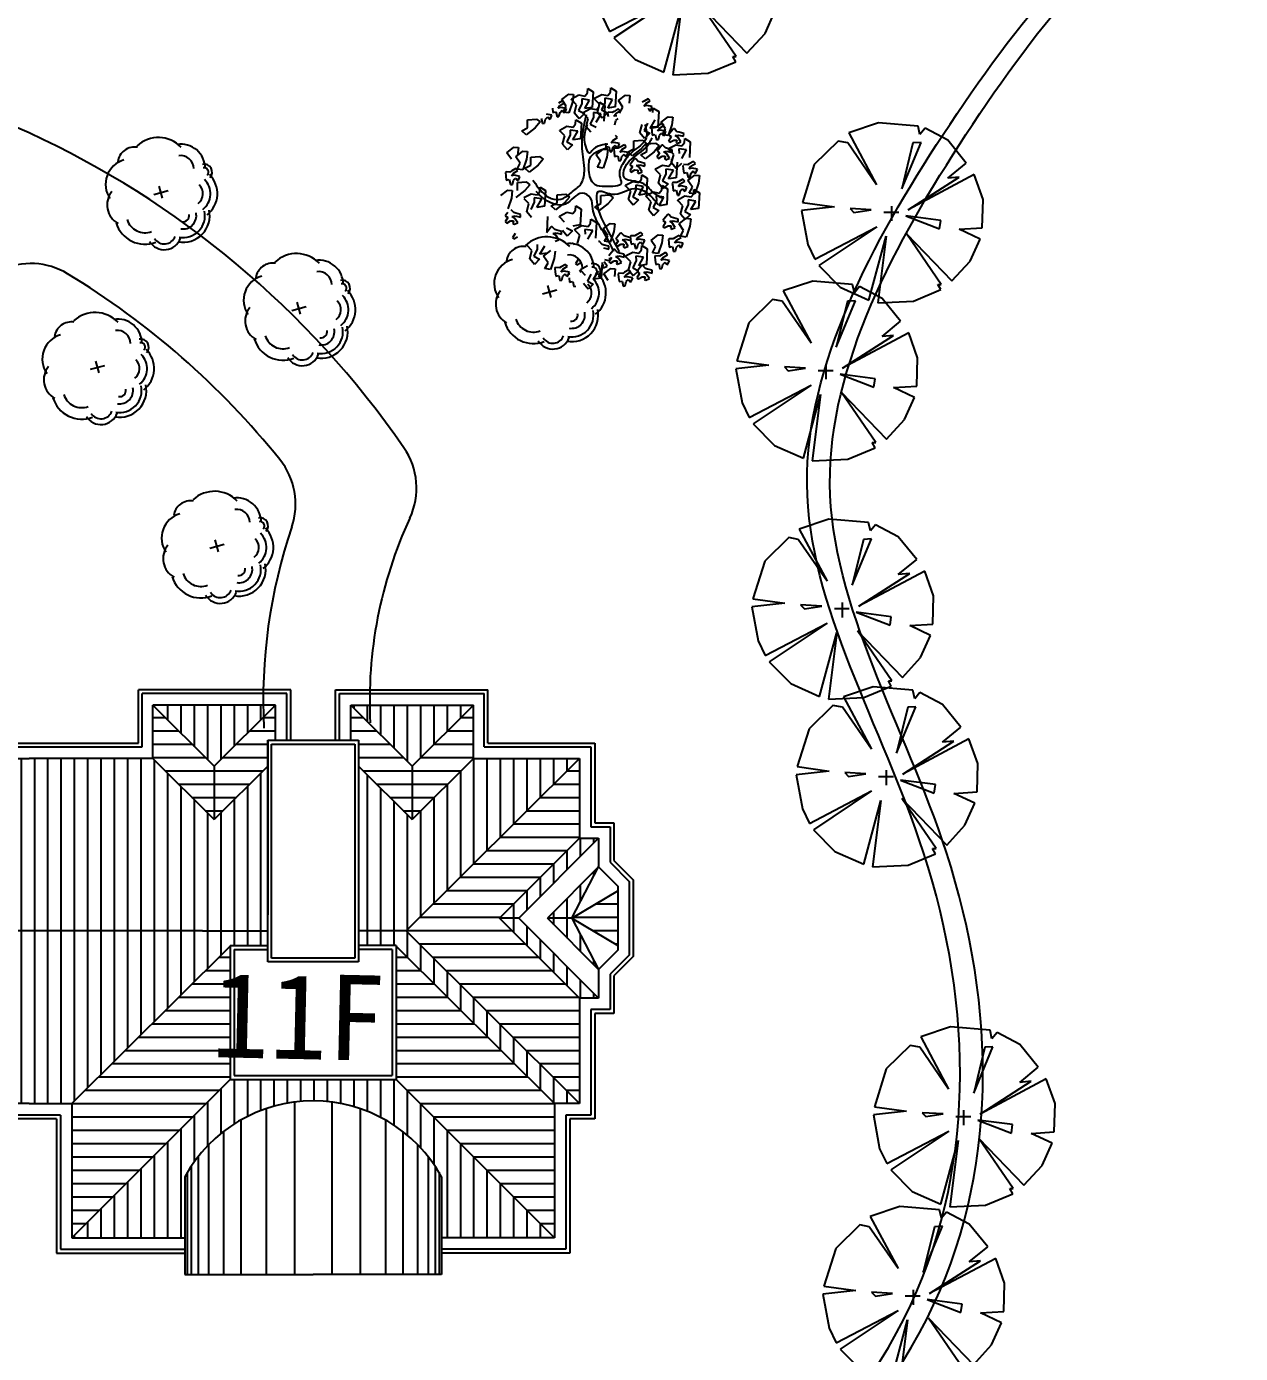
# Model space of a CAD drawing. Extents: x 225694 to 1397201, y -46174 to 794826.
# Drawn here: x 530021 to 564215, y 441838 to 479209 of the extents above; entities that cross this region are included whole.
import ezdxf
from ezdxf.enums import TextEntityAlignment as Align

# ---------------------------------------------------------------- set-up
doc = ezdxf.new("R2010")
doc.units = 0
doc.header["$LTSCALE"] = 0.5
doc.header["$MEASUREMENT"] = 0
for name, color, linetype in [('08-树', 73, 'Continuous'), ('KJ', 8, 'Continuous'), ('ZJ', 7, 'Continuous'), ('屋顶', 135, 'Continuous'), ('树', 124, 'Continuous'), ('路', 40, 'Continuous')]:
    doc.layers.add(name, color=color, linetype=linetype)
doc.styles.get("Standard").update_dxf_attribs({"font": 'rs.shx', "bigfont": 'hztxt.shx'})
doc.styles.add('等线体', font='')
doc.styles.get('等线体').set_extended_font_data('黑体')

# ---------------------------------------------------------------- blocks, each defined once
blk = doc.blocks.new('桂花')
at = {"layer": '08-树', "linetype": 'ByBlock'}
for p, q in [((0, 0), (-316, 0)), ((-149, -187), (-149, 195))]:
    blk.add_line(p, q, dxfattribs=at)
for centre, radius, start, end in [((-367, 1210), 204, 31.9374, 177.2865), ((79, 732), 688, 22.6842, 120.5814), ((-612, 656), 626, 75.2533, 173.8893), ((-367, 1210), 110, 31.9374, 177.2865), ((79, 732), 509, 22.6842, 120.5814), ((79, 732), 314, 22.6842, 120.5814), ((574, 395), 687, 335.0514, 87.0482), ((-743, 93), 815, 118.8409, 207.9925), ((-612, 656), 332, 75.2533, 173.8893), ((574, 395), 344, 335.0514, 87.0482), ((574, 395), 565, 335.0514, 87.0482), ((574, 395), 158, 335.0514, 87.0482), ((868, -183), 294, 286.7742, 55.2785), ((868, -183), 443, 286.7742, 55.2785), ((-1031, -465), 437, 155.3763, 247.6372), ((287, -545), 475, 271.8981, 6.291), ((287, -545), 769, 271.8981, 6.291), ((-552, -692), 652, 181.4394, 289.2262), ((-59, -897), 543, 216.0983, 316.3439)]:
    blk.add_arc(centre, radius, start, end, dxfattribs=at)
blk = doc.blocks.new('GUIHUA')
at = {"layer": '树', "linetype": 'ByBlock', "xscale": 1.0944, "yscale": 1.0944, "zscale": 1.0944}
blk.add_blockref('桂花', (169, -8), dxfattribs=at)
blk = doc.blocks.new('银杏')
at = {"layer": '树', "color": 60}
for p, q in [((-750, 2732), (-811, 2624)), ((-681, 2712), (-750, 2732)), ((-621, 2729), (-503, 2841)), ((-520, 2694), (-621, 2729)), ((-503, 2841), (-123, 2715)), ((64, 2824), (2, 2789)), ((2, 2789), (35, 2670)), ((104, 2693), (64, 2824)), ((222, 2835), (161, 2710)), ((305, 2774), (222, 2835)), ((236, 2721), (305, 2744)), ((275, 2651), (236, 2721)), ((305, 2744), (305, 2774)), ((352, 2733), (392, 2843)), ((442, 2524), (352, 2733)), ((392, 2843), (574, 2770)), ((574, 2770), (816, 2609)), ((701, 2616), (819, 2727)), ((819, 2727), (1199, 2602)), ((-1267, 2458), (-1227, 2569)), ((-1177, 2249), (-1267, 2458)), ((-1227, 2569), (-1046, 2496)), ((-1046, 2496), (-803, 2334)), ((-927, 2533), (-934, 2507)), ((-934, 2507), (-880, 2436)), ((-839, 2577), (-927, 2533)), ((-880, 2436), (-816, 2348)), ((-811, 2624), (-839, 2577)), ((-816, 2348), (-756, 2400)), ((-756, 2400), (-664, 2305)), ((-754, 2511), (-746, 2592)), ((-694, 2563), (-754, 2511)), ((-746, 2592), (-681, 2712)), ((-562, 2609), (-694, 2563)), ((-655, 2441), (-633, 2518)), ((-626, 2335), (-655, 2441)), ((-633, 2518), (-568, 2485)), ((-568, 2485), (-547, 2507)), ((-547, 2507), (-562, 2609)), ((-523, 2463), (-456, 2607)), ((-476, 2260), (-523, 2463)), ((-456, 2607), (-520, 2694)), ((-325, 2695), (-404, 2514)), ((-404, 2514), (-290, 2485)), ((-145, 2520), (-325, 2695)), ((-88, 2380), (292, 2255)), ((-25, 2480), (66, 2316)), ((48, 2617), (18, 2524)), ((31, 2500), (120, 2488)), ((35, 2670), (48, 2617)), ((155, 2630), (104, 2693)), ((120, 2488), (227, 2471)), ((161, 2710), (155, 2630)), ((227, 2471), (232, 2551)), ((232, 2551), (365, 2548)), ((371, 2597), (275, 2651)), ((365, 2548), (371, 2597)), ((434, 2445), (372, 2410)), ((372, 2410), (405, 2291)), ((474, 2314), (434, 2445)), ((633, 2591), (442, 2524)), ((592, 2456), (531, 2330)), ((675, 2395), (592, 2456)), ((756, 2473), (633, 2591)), ((675, 2364), (675, 2395)), ((802, 2581), (701, 2616)), ((816, 2609), (756, 2473)), ((799, 2350), (866, 2494)), ((866, 2494), (802, 2581)), ((997, 2582), (918, 2401)), ((918, 2401), (1032, 2372)), ((1177, 2407), (997, 2582)), ((1199, 2602), (1177, 2407)), ((-1622, 2132), (-1683, 2006)), ((-1539, 2071), (-1622, 2132)), ((-1608, 2018), (-1539, 2040)), ((-1574, 2147), (-1456, 2259)), ((-1473, 2112), (-1574, 2147)), ((-1539, 2040), (-1539, 2071)), ((-1456, 2259), (-1076, 2134)), ((-1098, 1938), (-1277, 2114)), ((-987, 2316), (-1177, 2249)), ((-1078, 2297), (-1141, 2262)), ((-1141, 2262), (-1107, 2143)), ((-1094, 2089), (-1124, 1996)), ((-1107, 2143), (-1094, 2089)), ((-1076, 2134), (-1098, 1938)), ((-1039, 2166), (-1078, 2297)), ((-987, 2103), (-1039, 2166)), ((-863, 2199), (-987, 2316)), ((-982, 2182), (-987, 2103)), ((-921, 2308), (-982, 2182)), ((-838, 2247), (-921, 2308)), ((-906, 2194), (-837, 2216)), ((-867, 2123), (-906, 2194)), ((-772, 2069), (-867, 2123)), ((-803, 2334), (-863, 2199)), ((-837, 2216), (-838, 2247)), ((-777, 2020), (-772, 2069)), ((-700, 1973), (-606, 2042)), ((-664, 2305), (-626, 2335)), ((-601, 2142), (-609, 2116)), ((-609, 2116), (-555, 2045)), ((-606, 2042), (-495, 1881)), ((-514, 2186), (-601, 2142)), ((-555, 2045), (-491, 1957)), ((-486, 2234), (-514, 2186)), ((-425, 2341), (-486, 2234)), ((-444, 2262), (-476, 2260)), ((-294, 2345), (-444, 2262)), ((-429, 2120), (-421, 2201)), ((-369, 2172), (-429, 2120)), ((-356, 2322), (-425, 2341)), ((-421, 2201), (-356, 2322)), ((-237, 2218), (-369, 2172)), ((-330, 2050), (-308, 2127)), ((-300, 1944), (-330, 2050)), ((-308, 2127), (-243, 2094)), ((-103, 2237), (-294, 2345)), ((-243, 2094), (-222, 2116)), ((-222, 2116), (-237, 2218)), ((-105, 2233), (-206, 2268)), ((-108, 2002), (-41, 2146)), ((-41, 2146), (-105, 2233)), ((66, 2316), (-103, 2237)), ((90, 2235), (11, 2053)), ((11, 2053), (125, 2025)), ((270, 2059), (90, 2235)), ((292, 2255), (270, 2059)), ((418, 2237), (388, 2144)), ((388, 2144), (401, 2121)), ((401, 2121), (489, 2109)), ((405, 2291), (418, 2237)), ((525, 2251), (474, 2314)), ((489, 2109), (597, 2092)), ((531, 2330), (525, 2251)), ((597, 2092), (602, 2171)), ((602, 2171), (735, 2169)), ((606, 2342), (675, 2364)), ((645, 2271), (606, 2342)), ((740, 2217), (645, 2271)), ((735, 2169), (740, 2217)), ((846, 2147), (799, 2350)), ((878, 2149), (846, 2147)), ((1028, 2232), (878, 2149)), ((1219, 2124), (1028, 2232)), ((1032, 2372), (1185, 2243)), ((1185, 2243), (1297, 2367)), ((1388, 2203), (1219, 2124)), ((1297, 2367), (1388, 2203)), ((1361, 2233), (1402, 2343)), ((1451, 2024), (1361, 2233)), ((1402, 2343), (1583, 2270)), ((1642, 2091), (1451, 2024)), ((1583, 2270), (1825, 2109)), ((1766, 1974), (1642, 2091)), ((1825, 2109), (1766, 1974)), ((-1056, 1656), (-1247, 1764)), ((-1242, 1904), (-1089, 1775)), ((-1124, 1996), (-1111, 1973)), ((-1111, 1973), (-1023, 1961)), ((-1089, 1775), (-978, 1898)), ((-887, 1735), (-1056, 1656)), ((-1023, 1961), (-915, 1944)), ((-978, 1898), (-887, 1735)), ((-915, 1944), (-910, 2023)), ((-910, 2023), (-777, 2020)), ((-854, 1675), (-759, 1744)), ((-759, 1744), (-649, 1583)), ((-742, 1749), (-700, 1973)), ((-546, 1699), (-742, 1749)), ((-508, 1533), (-546, 1699)), ((-495, 1881), (-383, 1612)), ((-491, 1957), (-431, 2010)), ((-431, 2010), (-339, 1914)), ((-339, 1914), (-300, 1944)), ((-61, 1799), (-108, 2002)), ((-29, 1801), (-61, 1799)), ((121, 1885), (-29, 1801)), ((312, 1777), (121, 1885)), ((125, 2025), (278, 1896)), ((278, 1896), (390, 2019)), ((481, 1856), (312, 1777)), ((390, 2019), (481, 1856)), ((394, 1857), (512, 1969)), ((495, 1822), (394, 1857)), ((492, 1591), (559, 1735)), ((559, 1735), (495, 1822)), ((512, 1969), (892, 1844)), ((690, 1824), (611, 1642)), ((870, 1648), (690, 1824)), ((892, 1844), (870, 1648)), ((1151, 1827), (1144, 1802)), ((1144, 1802), (1198, 1731)), ((1238, 1872), (1151, 1827)), ((1198, 1731), (1262, 1643)), ((1267, 1919), (1238, 1872)), ((1327, 2027), (1267, 1919)), ((1323, 1806), (1332, 1887)), ((1383, 1858), (1323, 1806)), ((1396, 2007), (1327, 2027)), ((1332, 1887), (1396, 2007)), ((1515, 1904), (1383, 1858)), ((1423, 1736), (1445, 1813)), ((1452, 1630), (1423, 1736)), ((1445, 1813), (1510, 1780)), ((1510, 1780), (1531, 1802)), ((1531, 1802), (1515, 1904)), ((1799, 1979), (1737, 1944)), ((1737, 1944), (1770, 1825)), ((1783, 1772), (1753, 1679)), ((1770, 1825), (1783, 1772)), ((1839, 1848), (1799, 1979)), ((1890, 1785), (1839, 1848)), ((1896, 1865), (1890, 1785)), ((1962, 1626), (1967, 1706)), ((2010, 1806), (1971, 1876)), ((-895, 1451), (-854, 1675)), ((-699, 1401), (-895, 1451)), ((-661, 1235), (-699, 1401)), ((-649, 1583), (-537, 1314)), ((-383, 1612), (-508, 1533)), ((-444, 1379), (-451, 1353)), ((-357, 1423), (-444, 1379)), ((-328, 1471), (-357, 1423)), ((-267, 1578), (-328, 1471)), ((-271, 1357), (-263, 1438)), ((-212, 1409), (-271, 1357)), ((-199, 1559), (-267, 1578)), ((-263, 1438), (-199, 1559)), ((-80, 1455), (-212, 1409)), ((-172, 1287), (-150, 1364)), ((-150, 1364), (-85, 1332)), ((-64, 1353), (-80, 1455)), ((-4, 1424), (114, 1536)), ((98, 1389), (-4, 1424)), ((162, 1302), (98, 1389)), ((114, 1536), (495, 1411)), ((293, 1390), (214, 1209)), ((472, 1215), (293, 1390)), ((495, 1411), (472, 1215)), ((539, 1388), (492, 1591)), ((571, 1390), (539, 1388)), ((721, 1474), (571, 1390)), ((611, 1642), (725, 1614)), ((912, 1366), (721, 1474)), ((725, 1614), (879, 1485)), ((879, 1485), (990, 1608)), ((1081, 1444), (912, 1366)), ((990, 1608), (1081, 1444)), ((1262, 1643), (1322, 1695)), ((1322, 1695), (1413, 1600)), ((1413, 1600), (1452, 1630)), ((1584, 1431), (1625, 1541)), ((1674, 1222), (1584, 1431)), ((1625, 1541), (1806, 1469)), ((1753, 1679), (1766, 1655)), ((1766, 1655), (1855, 1643)), ((1806, 1469), (2048, 1307)), ((1855, 1643), (1962, 1626)), ((2135, 1527), (2072, 1493)), ((2072, 1493), (2106, 1374)), ((2106, 1374), (2119, 1320)), ((2175, 1397), (2135, 1527)), ((2226, 1333), (2175, 1397)), ((-1088, 1069), (-1150, 1034)), ((-1048, 938), (-1088, 1069)), ((-930, 1080), (-991, 954)), ((-847, 1019), (-930, 1080)), ((-803, 1227), (-866, 1192)), ((-866, 1192), (-833, 1073)), ((-819, 1019), (-849, 926)), ((-847, 989), (-847, 1019)), ((-833, 1073), (-819, 1019)), ((-764, 1096), (-803, 1227)), ((-712, 1033), (-764, 1096)), ((-707, 1112), (-712, 1033)), ((-646, 1238), (-707, 1112)), ((-537, 1314), (-661, 1235)), ((-563, 1177), (-646, 1238)), ((-631, 1124), (-563, 1146)), ((-592, 1053), (-631, 1124)), ((-497, 999), (-592, 1053)), ((-563, 1146), (-563, 1177)), ((-451, 1353), (-397, 1282)), ((-397, 1282), (-333, 1194)), ((-333, 1194), (-273, 1247)), ((-273, 1247), (-181, 1151)), ((-181, 1151), (-143, 1181)), ((-143, 1181), (-172, 1287)), ((-85, 1332), (-64, 1353)), ((95, 1158), (162, 1302)), ((142, 955), (95, 1158)), ((324, 1041), (173, 957)), ((214, 1209), (328, 1180)), ((514, 933), (324, 1041)), ((328, 1180), (481, 1052)), ((481, 1052), (593, 1175)), ((593, 1175), (684, 1011)), ((1472, 1054), (1409, 1019)), ((1409, 1019), (1442, 900)), ((1511, 923), (1472, 1054)), ((1629, 1065), (1568, 939)), ((1712, 1004), (1629, 1065)), ((1865, 1289), (1674, 1222)), ((1743, 958), (1861, 1070)), ((1989, 1172), (1865, 1289)), ((2048, 1307), (1989, 1172)), ((2119, 1320), (2089, 1227)), ((2089, 1227), (2102, 1203)), ((2102, 1203), (2190, 1191)), ((2190, 1191), (2298, 1175)), ((2298, 1175), (2303, 1254)), ((-997, 875), (-1048, 938)), ((-991, 954), (-997, 875)), ((-925, 716), (-920, 796)), ((-920, 796), (-787, 793)), ((-916, 966), (-847, 989)), ((-877, 895), (-916, 966)), ((-895, 637), (-854, 748)), ((-782, 841), (-877, 895)), ((-854, 748), (-673, 675)), ((-849, 926), (-837, 903)), ((-837, 903), (-748, 891)), ((-787, 793), (-782, 841)), ((-748, 891), (-641, 874)), ((-641, 874), (-635, 953)), ((-635, 953), (-503, 951)), ((-503, 951), (-497, 999)), ((173, 957), (142, 955)), ((684, 1011), (514, 933)), ((1474, 738), (1414, 630)), ((1456, 846), (1425, 753)), ((1425, 753), (1438, 730)), ((1438, 730), (1527, 718)), ((1442, 900), (1456, 846)), ((1543, 718), (1474, 738)), ((1479, 598), (1543, 718)), ((1563, 860), (1511, 923)), ((1527, 718), (1634, 701)), ((1568, 939), (1563, 860)), ((1634, 701), (1639, 781)), ((1639, 781), (1772, 778)), ((1643, 951), (1712, 974)), ((1682, 880), (1643, 951)), ((1778, 826), (1682, 880)), ((1712, 974), (1712, 1004)), ((1844, 923), (1743, 958)), ((1772, 778), (1778, 826)), ((1909, 836), (1844, 923)), ((-805, 428), (-895, 637)), ((-614, 495), (-805, 428)), ((-673, 675), (-430, 513)), ((-490, 378), (-614, 495)), ((-430, 513), (-490, 378)), ((237, 272), (278, 496)), ((278, 496), (373, 566)), ((373, 566), (483, 404)), ((483, 404), (596, 135)), ((986, 324), (1026, 434)), ((1298, 538), (1291, 513)), ((1385, 583), (1298, 538)), ((1414, 630), (1385, 583)), ((433, 222), (237, 272)), ((471, 56), (433, 222)), ((596, 135), (471, 56))]:
    blk.add_line(p, q, dxfattribs=at)
at = {"layer": '树'}
for p, q in [((-1779, 2121), (-1842, 2086)), ((-1842, 2086), (-1809, 1967)), ((-1740, 1990), (-1779, 2121)), ((-1809, 1967), (-1796, 1913)), ((-1688, 1927), (-1740, 1990)), ((-1683, 2006), (-1688, 1927)), ((1957, 1990), (1896, 1865)), ((2040, 1929), (1957, 1990)), ((1967, 1706), (2100, 1703)), ((1971, 1876), (2040, 1899)), ((2105, 1752), (2010, 1806)), ((2040, 1899), (2040, 1929)), ((2100, 1703), (2105, 1752)), ((-2083, 1544), (-2043, 1655)), ((-1993, 1335), (-2083, 1544)), ((-2043, 1655), (-1862, 1582)), ((-1803, 1402), (-1993, 1335)), ((-1679, 1285), (-1803, 1402)), ((2231, 1413), (2226, 1333)), ((2292, 1538), (2231, 1413)), ((2375, 1477), (2292, 1538)), ((2307, 1424), (2376, 1447)), ((2346, 1354), (2307, 1424)), ((2376, 1447), (2375, 1477)), ((-2357, 1231), (-2239, 1343)), ((-2256, 1196), (-2357, 1231)), ((-2259, 965), (-2192, 1109)), ((-2192, 1109), (-2256, 1196)), ((-2239, 1343), (-1859, 1218)), ((-2061, 1197), (-2140, 1016)), ((-1881, 1022), (-2061, 1197)), ((-1859, 1218), (-1881, 1022)), ((-1728, 1313), (-1791, 1278)), ((-1791, 1278), (-1757, 1159)), ((-1744, 1105), (-1774, 1012)), ((-1757, 1159), (-1744, 1105)), ((-1688, 1182), (-1728, 1313)), ((-1637, 1119), (-1688, 1182)), ((-1632, 1198), (-1637, 1119)), ((-1517, 1139), (-1556, 1210)), ((-1422, 1085), (-1517, 1139)), ((1861, 1070), (2241, 945)), ((2303, 1254), (2436, 1251)), ((2441, 1300), (2346, 1354)), ((2418, 1049), (2357, 941)), ((2487, 1029), (2418, 1049)), ((2422, 909), (2487, 1029)), ((2436, 1251), (2441, 1300)), ((-2494, 659), (-2376, 771)), ((-2376, 771), (-1995, 646)), ((-2212, 762), (-2259, 965)), ((-2180, 764), (-2212, 762)), ((-2030, 848), (-2180, 764)), ((-2140, 1016), (-2026, 987)), ((-2080, 857), (-1962, 968)), ((-1979, 821), (-2080, 857)), ((-1839, 740), (-2030, 848)), ((-2026, 987), (-1873, 859)), ((-1982, 590), (-1915, 735)), ((-1915, 735), (-1979, 821)), ((-1962, 968), (-1582, 843)), ((-1873, 859), (-1761, 982)), ((-1784, 823), (-1863, 641)), ((-1670, 818), (-1839, 740)), ((-1604, 647), (-1784, 823)), ((-1774, 1012), (-1761, 989)), ((-1761, 989), (-1673, 977)), ((-1761, 982), (-1670, 818)), ((-1032, 733), (-925, 716)), ((1841, 692), (1909, 836)), ((1888, 489), (1841, 692)), ((2040, 924), (1960, 743)), ((1960, 743), (2075, 715)), ((2219, 749), (2040, 924)), ((2075, 715), (2228, 586)), ((2241, 945), (2219, 749)), ((2228, 586), (2339, 709)), ((2242, 849), (2234, 823)), ((2234, 823), (2288, 752)), ((2329, 894), (2242, 849)), ((2288, 752), (2352, 665)), ((2357, 941), (2329, 894)), ((2339, 709), (2430, 545)), ((2352, 665), (2412, 717)), ((2412, 717), (2504, 621)), ((2414, 827), (2422, 909)), ((2474, 880), (2414, 827)), ((2606, 925), (2474, 880)), ((2513, 757), (2535, 834)), ((2542, 652), (2513, 757)), ((2535, 834), (2600, 802)), ((2600, 802), (2621, 824)), ((2621, 824), (2606, 925)), ((-2392, 624), (-2494, 659)), ((-2328, 537), (-2392, 624)), ((-2197, 626), (-2276, 444)), ((-2276, 444), (-2162, 416)), ((-2018, 450), (-2197, 626)), ((-2162, 416), (-2009, 287)), ((-1995, 646), (-2018, 450)), ((-2009, 287), (-1897, 410)), ((-1935, 388), (-1982, 590)), ((-1903, 390), (-1935, 388)), ((-1753, 473), (-1903, 390)), ((-1897, 410), (-1806, 246)), ((-1863, 641), (-1749, 613)), ((-1562, 365), (-1753, 473)), ((-1749, 613), (-1596, 484)), ((-1596, 484), (-1484, 607)), ((-1393, 444), (-1562, 365)), ((1026, 434), (1207, 361)), ((1207, 361), (1450, 200)), ((1291, 513), (1345, 441)), ((1345, 441), (1409, 354)), ((1409, 354), (1469, 406)), ((1469, 406), (1560, 310)), ((1471, 517), (1479, 598)), ((1530, 569), (1471, 517)), ((1662, 614), (1530, 569)), ((1560, 310), (1599, 341)), ((1570, 446), (1592, 524)), ((1599, 341), (1570, 446)), ((1592, 524), (1657, 491)), ((1657, 491), (1678, 513)), ((1678, 513), (1662, 614)), ((1779, 354), (1751, 307)), ((1840, 462), (1779, 354)), ((1909, 442), (1840, 462)), ((1844, 322), (1909, 442)), ((1920, 491), (1888, 489)), ((2070, 575), (1920, 491)), ((2261, 467), (2070, 575)), ((2318, 508), (2255, 474)), ((2255, 474), (2288, 355)), ((2430, 545), (2261, 467)), ((2288, 355), (2302, 301)), ((2357, 378), (2318, 508)), ((2409, 314), (2357, 378)), ((2414, 394), (2409, 314)), ((2475, 519), (2414, 394)), ((2558, 458), (2475, 519)), ((2490, 405), (2558, 428)), ((2529, 335), (2490, 405)), ((2504, 621), (2542, 652)), ((2558, 428), (2558, 458)), ((-1976, 168), (-2166, 276)), ((-1806, 246), (-1976, 168)), ((-1801, 161), (-1683, 273)), ((-1700, 126), (-1801, 161)), ((-1703, -105), (-1635, 39)), ((-1635, 39), (-1700, 126)), ((-1683, 273), (-1302, 148)), ((-1504, 128), (-1584, -54)), ((-1325, -48), (-1504, 128)), ((-1302, 148), (-1325, -48)), ((1075, 115), (986, 324)), ((1266, 182), (1075, 115)), ((1390, 65), (1266, 182)), ((1450, 200), (1390, 65)), ((1481, 30), (1453, -18)), ((1542, 137), (1481, 30)), ((1611, 118), (1542, 137)), ((1546, -3), (1611, 118)), ((1663, 263), (1656, 237)), ((1656, 237), (1710, 166)), ((1751, 307), (1663, 263)), ((1710, 166), (1774, 78)), ((1834, 130), (1926, 35)), ((1904, 68), (1835, 87)), ((1836, 241), (1844, 322)), ((1896, 293), (1836, 241)), ((1839, -53), (1904, 68)), ((2028, 339), (1896, 293)), ((1926, 35), (1964, 65)), ((1935, 171), (1957, 248)), ((1964, 65), (1935, 171)), ((1957, 248), (2022, 215)), ((2022, 215), (2043, 237)), ((2043, 237), (2028, 339)), ((2100, 39), (2141, 149)), ((2190, -170), (2100, 39)), ((2141, 149), (2322, 76)), ((2302, 301), (2271, 208)), ((2271, 208), (2284, 184)), ((2284, 184), (2373, 173)), ((2373, 173), (2480, 156)), ((2480, 156), (2486, 235)), ((2486, 235), (2618, 232)), ((2624, 281), (2529, 335)), ((2618, 232), (2624, 281)), ((-2057, -91), (-2057, -60)), ((-1655, -308), (-1703, -105)), ((-1624, -306), (-1655, -308)), ((-1474, -222), (-1624, -306)), ((-1584, -54), (-1469, -82)), ((-1283, -330), (-1474, -222)), ((-1469, -82), (-1316, -211)), ((-1316, -211), (-1204, -88)), ((-1114, -251), (-1283, -330)), ((-1204, -88), (-1114, -251)), ((325, -413), (443, -302)), ((443, -302), (823, -427)), ((749, -124), (867, -13)), ((851, -160), (749, -124)), ((848, -391), (915, -246)), ((915, -246), (851, -160)), ((867, -13), (1248, -138)), ((1046, -158), (967, -340)), ((1225, -334), (1046, -158)), ((1365, -62), (1358, -88)), ((1453, -18), (1365, -62)), ((2023, -36), (1891, -81)), ((1896, -135), (2277, -260)), ((1953, -127), (2017, -159)), ((2017, -159), (2039, -138)), ((2039, -138), (2023, -36)), ((2254, -456), (2075, -280)), ((2381, -103), (2190, -170)), ((2277, -260), (2254, -456)), ((426, -448), (325, -413)), ((423, -679), (490, -535)), ((490, -535), (426, -448)), ((823, -427), (801, -622)), ((809, -786), (921, -662)), ((895, -593), (848, -391)), ((926, -591), (895, -593)), ((921, -662), (1012, -826)), ((1077, -508), (926, -591)), ((967, -340), (1081, -368)), ((1267, -616), (1077, -508)), ((1792, -774), (1763, -669)), ((1924, -715), (1877, -513)), ((2106, -630), (1955, -713)), ((2110, -490), (2263, -619)), ((2263, -619), (2375, -496)), ((2466, -659), (2296, -738)), ((2375, -496), (2466, -659)), ((-1177, -1203), (-1135, -979)), ((-1135, -979), (-1041, -910)), ((-1041, -910), (-930, -1071)), ((652, -797), (502, -880)), ((860, -932), (799, -1040)), ((1012, -826), (843, -905)), ((928, -952), (860, -932)), ((864, -1072), (928, -952)), ((1277, -702), (1214, -737)), ((1662, -709), (1754, -805)), ((1754, -805), (1792, -774)), ((1920, -1008), (1859, -1134)), ((2003, -1069), (1920, -1008)), ((1955, -713), (1924, -715)), ((2004, -715), (1942, -750)), ((1958, -1015), (1971, -1039)), ((2167, -1068), (2172, -988)), ((2172, -988), (2305, -991)), ((2305, -991), (2311, -942)), ((770, -1087), (683, -1132)), ((799, -1040), (770, -1087)), ((856, -1153), (864, -1072)), ((915, -1101), (856, -1153)), ((1047, -1055), (915, -1101)), ((1063, -1157), (1047, -1055)), ((1354, -1538), (1264, -1328)), ((1305, -1218), (1486, -1291)), ((1762, -1019), (1700, -1054)), ((1700, -1054), (1733, -1173)), ((1746, -1227), (1716, -1320)), ((1733, -1173), (1746, -1227)), ((1802, -1150), (1762, -1019)), ((1853, -1213), (1802, -1150)), ((1859, -1134), (1853, -1213)), ((1930, -1293), (2063, -1295)), ((1934, -1122), (2003, -1100)), ((1973, -1193), (1934, -1122)), ((2068, -1247), (1973, -1193)), ((2003, -1100), (2003, -1069)), ((2060, -1051), (2167, -1068)), ((2063, -1295), (2068, -1247)), ((1025, -1624), (1139, -1652))]:
    blk.add_line(p, q, dxfattribs=at)
at = {"layer": '树', "color": 76}
for p, q in [((-2395, 393), (-2328, 537)), ((-2348, 190), (-2395, 393)), ((-2481, 154), (-2441, 265)), ((-2391, -55), (-2481, 154)), ((-2441, 265), (-2260, 192)), ((-2201, 12), (-2391, -55)), ((-2316, 192), (-2348, 190)), ((-2166, 276), (-2316, 192)), ((-2260, 192), (-2017, 30)), ((-2077, -105), (-2201, 12)), ((-2140, 1), (-2201, -125)), ((-2057, -60), (-2140, 1)), ((-2017, 30), (-2077, -105)), ((-2298, -10), (-2360, -45)), ((-2360, -45), (-2327, -164)), ((-2258, -141), (-2298, -10)), ((-2207, -204), (-2258, -141)), ((-2201, -125), (-2207, -204)), ((-2135, -363), (-2130, -284)), ((-2130, -284), (-1997, -286)), ((-2126, -113), (-2057, -91)), ((-2087, -184), (-2126, -113)), ((-1992, -238), (-2087, -184)), ((-1997, -286), (-1992, -238)), ((-2243, -346), (-2135, -363)), ((-2073, -405), (-2134, -530)), ((-1990, -466), (-2073, -405)), ((-2059, -519), (-1990, -496)), ((-2020, -589), (-2059, -519)), ((-1924, -643), (-2020, -589)), ((-1990, -496), (-1990, -466)), ((-1930, -692), (-1924, -643)), ((-71, -802), (-29, -578)), ((-29, -578), (65, -509)), ((65, -509), (176, -670)), ((176, -670), (288, -939)), ((-2120, -1035), (-2079, -811)), ((-2079, -811), (-1984, -742)), ((-2063, -689), (-1930, -692)), ((-1984, -742), (-1874, -903)), ((-1874, -903), (-1761, -1172)), ((125, -852), (-71, -802)), ((163, -1018), (125, -852)), ((288, -939), (163, -1018)), ((470, -882), (423, -679)), ((502, -880), (470, -882)), ((-1924, -1086), (-2120, -1035)), ((-1886, -1252), (-1924, -1086)), ((-1761, -1172), (-1886, -1252)), ((-1376, -1358), (-1336, -1248)), ((-1336, -1248), (-1155, -1321)), ((-981, -1253), (-1177, -1203)), ((-1155, -1321), (-912, -1483)), ((-943, -1419), (-981, -1253)), ((-818, -1340), (-943, -1419)), ((-930, -1071), (-818, -1340)), ((-371, -1171), (-253, -1060)), ((-269, -1206), (-371, -1171)), ((-272, -1437), (-205, -1293)), ((-205, -1293), (-269, -1206)), ((-253, -1060), (128, -1185)), ((-74, -1205), (-153, -1386)), ((105, -1380), (-74, -1205)), ((128, -1185), (105, -1380)), ((397, -1177), (778, -1302)), ((683, -1132), (676, -1157)), ((676, -1157), (730, -1228)), ((730, -1228), (794, -1316)), ((1486, -1291), (1729, -1453)), ((1716, -1320), (1729, -1343)), ((1729, -1343), (1818, -1355)), ((1818, -1355), (1925, -1372)), ((1925, -1372), (1930, -1293)), ((-1534, -1552), (-1494, -1442)), ((-1444, -1762), (-1534, -1552)), ((-1494, -1442), (-1313, -1515)), ((-1254, -1695), (-1444, -1762)), ((-1286, -1568), (-1376, -1358)), ((-1096, -1501), (-1286, -1568)), ((-972, -1618), (-1096, -1501)), ((-931, -1608), (-994, -1643)), ((-994, -1643), (-961, -1762)), ((-912, -1483), (-972, -1618)), ((-892, -1739), (-931, -1608)), ((-774, -1597), (-835, -1722)), ((-691, -1658), (-774, -1597)), ((-759, -1711), (-691, -1688)), ((-691, -1688), (-691, -1658)), ((-635, -1700), (-594, -1476)), ((-594, -1476), (-499, -1407)), ((-499, -1407), (-389, -1568)), ((-389, -1568), (-277, -1837)), ((-225, -1640), (-272, -1437)), ((-43, -1555), (-194, -1638)), ((-153, -1386), (-39, -1415)), ((147, -1663), (-43, -1555)), ((-39, -1415), (114, -1544)), ((317, -1584), (147, -1663)), ((1284, -1618), (1105, -1443)), ((1139, -1652), (1293, -1781)), ((1306, -1422), (1284, -1618)), ((1293, -1781), (1404, -1658)), ((1545, -1471), (1354, -1538)), ((1404, -1658), (1495, -1822)), ((1669, -1588), (1545, -1471)), ((1729, -1453), (1669, -1588)), ((-947, -1815), (-978, -1908)), ((-978, -1908), (-965, -1932)), ((-965, -1932), (-876, -1944)), ((-961, -1762), (-947, -1815)), ((-840, -1802), (-892, -1739)), ((-876, -1944), (-769, -1961)), ((-835, -1722), (-840, -1802)), ((-769, -1961), (-763, -1881)), ((-763, -1881), (-631, -1884)), ((-720, -1781), (-759, -1711)), ((-625, -1835), (-720, -1781)), ((-439, -1750), (-635, -1700)), ((-631, -1884), (-625, -1835)), ((-515, -1988), (-475, -1878)), ((-425, -2197), (-515, -1988)), ((-475, -1878), (-293, -1951)), ((-293, -1951), (-51, -2112)), ((79, -1990), (-8, -2035)), ((108, -1943), (79, -1990)), ((168, -1835), (108, -1943)), ((164, -2056), (173, -1975)), ((224, -2004), (164, -2056)), ((237, -1855), (168, -1835)), ((173, -1975), (237, -1855)), ((356, -1958), (224, -2004)), ((372, -2060), (356, -1958)), ((1135, -1792), (985, -1876)), ((1326, -1900), (1135, -1792)), ((1495, -1822), (1326, -1900)), ((39, -2131), (103, -2219)), ((103, -2219), (162, -2167)), ((162, -2167), (254, -2263)), ((254, -2263), (293, -2232)), ((263, -2126), (286, -2049)), ((293, -2232), (263, -2126)), ((286, -2049), (350, -2082)), ((350, -2082), (372, -2060)), ((603, -2092), (695, -2188)), ((695, -2188), (733, -2158)), ((733, -2158), (704, -2052))]:
    blk.add_line(p, q, dxfattribs=at)
at = {"layer": '树', "color": 36, "linetype": 'Continuous'}
for points, knots in [([(-1232, 1836), (-1106, 1834), (-795, 1830), (-672, 1340), (-429, 1030), (-183, 833), (193, 920), (39, 471), (-14, 226), (-256, 101), (-497, 150), (-880, 265), (-896, 547), (-908, 755)], [0, 0, 0, 0, 344.006792, 854.778332, 1261.454442, 1563.349745, 1749.920345, 2178.552796, 2428.387806, 2535.812858, 2945.81414, 3136.734295, 3671.676796, 3671.676796, 3671.676796, 3671.676796]), ([(1747, 369), (1545, 320), (1081, 208), (611, 84), (-11, 210), (434, 640), (169, 1079), (477, 1476), (706, 1574), (833, 1629)], [0, 0, 0, 0, 612.426602, 1400.624643, 1667.264022, 2013.862052, 2622.142616, 2952.458879, 3368.715072, 3368.715072, 3368.715072, 3368.715072]), ([(-988, 788), (-999, 701), (-1017, 559), (-972, 397), (-838, 254), (-1155, 212), (-1368, 253), (-1547, 372), (-1609, 412)], [0, 0, 0, 0, 253.476309, 416.933891, 537.865082, 674.806361, 1085.935509, 1302.568782, 1302.568782, 1302.568782, 1302.568782]), ([(-597, -1300), (-458, -1251), (-226, -1169), (37, -947), (81, -663), (-50, -419), (-146, -112), (-550, 86), (-1157, 88), (-1598, 317), (-1863, 456)], [0, 0, 0, 0, 444.941016, 738.226411, 977.38917, 1235.861111, 1558.613694, 1901.923017, 2485.057294, 3364.07932, 3364.07932, 3364.07932, 3364.07932]), ([(1706, 223), (1626, 211), (1372, 174), (990, 35), (571, -45), (236, 60), (-80, -245), (366, -658), (33, -1108), (-204, -1248), (-291, -1299)], [0, 0, 0, 0, 242.089077, 766.469692, 1217.889039, 1501.20257, 1752.063956, 2258.031919, 2790.693022, 3100.692203, 3100.692203, 3100.692203, 3100.692203])]:
    blk.add_open_spline(points, degree=3, knots=knots, dxfattribs=at)
at = {"layer": '树', "color": 60, "linetype": 'Continuous'}
blk.add_open_spline([(735, 1805), (654, 1716), (527, 1577), (229, 1460), (107, 1223), (-20, 901), (-514, 1134), (-522, 1619), (-782, 1860), (-851, 1924)], degree=3, knots=[0, 0, 0, 0, 358.309745, 559.724306, 920.068021, 1160.301928, 1416.92524, 2182.832789, 2459.824468, 2459.824468, 2459.824468, 2459.824468], dxfattribs=at)
at = {"layer": '树', "color": 60, "width": 0.8, "flags": 9}
for tag, p in [('YSIZE', (6, 269)), ('XSIZE', (17, 276))]:
    blk.add_attdef(tag, p, '', height=1.04, rotation=299.0215, dxfattribs=at)
blk = doc.blocks.new('EZHANGQIU')
at = {"layer": '树', "color": 0, "xscale": 1.1016, "yscale": 1.1016, "zscale": 1.1016}
blk.add_blockref('银杏', (-203, -426), dxfattribs=at)
blk = doc.blocks.new('棕榈')
at = {"layer": '树', "color": 64, "linetype": 'Continuous'}
for p, q in [((-172, 1067), (-553, 940)), ((336, 1025), (-172, 1067)), ((360, 916), (336, 1025)), ((-553, 940), (-196, 270)), ((426, 996), (360, 916)), ((717, 842), (426, 996)), ((-688, 831), (-995, 530)), ((-566, 808), (-688, 831)), ((-196, 270), (-566, 808)), ((127, 220), (373, 813)), ((270, 808), (127, 220)), ((373, 813), (270, 808)), ((953, 551), (717, 842)), ((-995, 530), (-1146, 45)), ((715, 357), (953, 551)), ((1056, 402), (209, -50)), ((209, -50), (863, 371)), ((863, 371), (715, 357)), ((1170, 85), (1056, 402)), ((-1146, 45), (-738, -11)), ((0, -192), (0, 0)), ((1159, -278), (1170, 85)), ((-738, -11), (-1159, -58)), ((-1159, -58), (-1080, -495)), ((-537, -32), (-487, -82)), ((-265, -48), (-537, -32)), ((-487, -82), (-265, -48)), ((88, -84), (-103, -84)), ((177, -127), (611, -294)), ((625, -185), (177, -127)), ((-990, -683), (-193, -267)), ((-193, -267), (-937, -763)), ((611, -294), (625, -185)), ((863, -297), (1159, -278)), ((1130, -424), (863, -297)), ((-1080, -495), (-990, -683)), ((-294, -1205), (-73, -388)), ((-73, -388), (-180, -1239)), ((633, -1004), (193, -363)), ((193, -363), (770, -961)), ((1003, -707), (1130, -424)), ((-937, -763), (-662, -1041)), ((770, -961), (1003, -707)), ((627, -1072), (590, -1004)), ((590, -1004), (633, -1004)), ((-662, -1041), (-294, -1205)), ((275, -1218), (627, -1072)), ((-180, -1239), (275, -1218))]:
    blk.add_line(p, q, dxfattribs=at)
blk = doc.blocks.new('b')
at = {"layer": 'KJ'}
h = blk.add_hatch(dxfattribs=at)
h.set_pattern_fill('LINE', color=256, scale=3000, angle=90, style=0)
h.paths.add_polyline_path([(989064, 580640), (990792, 582361), (987335, 582361)])
h.paths.add_polyline_path([(992916, 582361), (994644, 580640), (996373, 582361)])
h.paths.add_polyline_path([(1003335, 582361), (1005064, 580640), (1006792, 582361)])
h.paths.add_polyline_path([(1010644, 580640), (1012373, 582361), (1008916, 582361)])
h.paths.add_polyline_path([(1013104, 576361), (1013644, 576361), (1015894, 578611), (1015354, 578611)])
h.paths.add_polyline_path([(1015354, 574111), (1015894, 574111), (1013644, 576361), (1013104, 576361)])
h.paths.add_polyline_path([(986064, 576361), (986604, 576361), (984354, 578611), (983814, 578611)])
h.paths.add_polyline_path([(986604, 576361), (986064, 576361), (983814, 574111), (984354, 574111)])
h.paths.add_polyline_path([(984564, 576361), (985257, 576361), (983814, 577804)])
h.paths.add_polyline_path([(985257, 576361), (984564, 576361), (983814, 574917)])
h.paths.add_polyline_path([(1014451, 576361), (1015144, 576361), (1015894, 577804)])
h.paths.add_polyline_path([(1015144, 576361), (1014451, 576361), (1015894, 574917)])
h = blk.add_hatch(dxfattribs=at)
h.set_pattern_fill('LINE', color=256, scale=3000, angle=180, style=0)
h.paths.add_polyline_path([(987335, 582361), (987335, 580861), (989064, 579140), (989064, 580640)])
h.paths.add_polyline_path([(989064, 580640), (989064, 579140), (990576, 580646), (990576, 581371), (990792, 581371), (990792, 582361)])
h.paths.add_polyline_path([(992916, 582361), (992916, 581371), (993132, 581371), (993132, 580646), (994644, 579140), (994644, 580640)])
h.paths.add_polyline_path([(996373, 580861), (996373, 582361), (994644, 580640), (994644, 579140)])
h.paths.add_polyline_path([(1003335, 582361), (1003335, 580861), (1005064, 579140), (1005064, 580640)])
h.paths.add_polyline_path([(1005064, 580640), (1005064, 579140), (1006576, 580646), (1006576, 581371), (1006792, 581371), (1006792, 582361)])
h.paths.add_polyline_path([(1008916, 582361), (1008916, 581371), (1009132, 581371), (1009132, 580646), (1010644, 579140), (1010644, 580640)])
h.paths.add_polyline_path([(1012373, 580861), (1012373, 582361), (1010644, 580640), (1010644, 579140)])
h = blk.add_hatch(dxfattribs=at)
h.set_pattern_fill('LINE', color=256, scale=3000, angle=180, style=0)
h.paths.add_polyline_path([(984354, 580861), (984354, 578611), (986604, 576361), (984354, 574111), (984354, 571141), (989236, 576001)])
h.paths.add_polyline_path([(989514, 575576), (985059, 571141), (985059, 567361), (989514, 571816)])
h.paths.add_polyline_path([(994194, 575576), (994194, 571816), (998649, 567361), (998649, 571141)])
h.paths.add_polyline_path([(1005514, 571816), (1005514, 575576), (1001059, 571141), (1001059, 567361)])
h.paths.add_polyline_path([(1014649, 567361), (1014649, 571141), (1010194, 575576), (1010194, 571816)])
h.paths.add_polyline_path([(1015354, 571141), (1015354, 574111), (1013104, 576361), (1015354, 578611), (1015354, 580861), (1010473, 576001)])
h.paths.add_polyline_path([(1016434, 577129), (1015144, 576361), (1016434, 575592)])
h.paths.add_polyline_path([(983274, 575592), (984564, 576361), (983274, 577129)])
h = blk.add_hatch(dxfattribs=at)
h.set_pattern_fill('LINE', color=256, scale=3000, angle=90, style=0)
h.paths.add_polyline_path([(1010644, 579140), (1009132, 580646), (1009132, 576460), (1009132, 576001), (1010473, 576001), (1015354, 580861), (1012373, 580861)])
h.paths.add_polyline_path([(1003335, 580861), (999854, 580861), (996373, 580861), (994644, 579140), (993132, 580646), (993132, 576001), (1004736, 576001), (1006576, 576001), (1006576, 580646), (1005064, 579140)])
h.paths.add_polyline_path([(989064, 579140), (987335, 580861), (984354, 580861), (989236, 576001), (990576, 576001), (990576, 580646)])
h.paths.add_polyline_path([(995472, 569081), (995472, 567361), (998649, 567361), (994194, 571816), (989514, 571816), (985059, 567361), (988236, 567361), (988236, 569081, -0.589173)])
h.paths.add_polyline_path([(984354, 571141), (985059, 571141), (989514, 575576), (989514, 575596), (990576, 575596), (990576, 576001), (989236, 576001)])
h.paths.add_polyline_path([(1010473, 576001), (1009132, 576001), (1009132, 575596), (1010194, 575596), (1010194, 575576), (1014649, 571141), (1015354, 571141)])
h.paths.add_polyline_path([(1010194, 571816), (1005514, 571816), (1001059, 567361), (1004236, 567361), (1004236, 569081, -0.589173), (1011472, 569081), (1011472, 567361), (1014649, 567361)])
h.paths.add_polyline_path([(1001059, 571141), (1005514, 575576), (1005514, 575596), (1006576, 575596), (1006576, 576001), (1004736, 576001), (993132, 576001), (993132, 575596), (994194, 575596), (994194, 575576), (998649, 571141), (999854, 571141)])
at = {"layer": 'KJ', "linetype": 'Continuous'}
for p, q in [((991325, 571179), (991325, 566329)), ((992384, 571179), (992384, 566329)), ((1007325, 571179), (1007325, 566329)), ((1008384, 571179), (1008384, 566329)), ((989813, 570674), (989813, 566329)), ((990533, 570996), (990533, 566329)), ((993176, 570996), (993176, 566329)), ((993896, 570674), (993896, 566329)), ((1005813, 570674), (1005813, 566329)), ((1006533, 570996), (1006533, 566329)), ((1009176, 570996), (1009176, 566329)), ((1009896, 570674), (1009896, 566329)), ((989325, 570350), (989325, 566329)), ((994383, 570350), (994383, 566329)), ((1005325, 570350), (1005325, 566329)), ((1010383, 570350), (1010383, 566329)), ((988911, 569983), (988911, 566329)), ((994797, 569983), (994797, 566329)), ((1004911, 569983), (1004911, 566329)), ((1010797, 569983), (1010797, 566329)), ((988614, 569648), (988614, 566329)), ((995094, 569648), (995094, 566329)), ((1004614, 569648), (1004614, 566329)), ((1011094, 569648), (1011094, 566329)), ((988308, 569206), (988308, 566329)), ((988416, 569376), (988416, 566329)), ((995292, 569376), (995292, 566329)), ((995400, 569206), (995400, 566329)), ((1004308, 569206), (1004308, 566329)), ((1004416, 569376), (1004416, 566329)), ((1011292, 569376), (1011292, 566329)), ((1011400, 569206), (1011400, 566329))]:
    blk.add_line(p, q, dxfattribs=at)
at = {"layer": '屋顶'}
for p, q in [((991224, 582793), (986935, 582793)), ((986935, 581293), (986935, 582793)), ((991116, 582685), (987035, 582685)), ((987035, 581185), (987035, 582685)), ((991116, 581371), (991116, 582685)), ((991224, 581371), (991224, 582793)), ((992484, 581371), (992484, 582793)), ((992484, 582793), (996773, 582793)), ((992592, 582685), (996673, 582685)), ((992592, 581371), (992592, 582685)), ((996673, 581185), (996673, 582685)), ((996773, 581293), (996773, 582793)), ((1007224, 582793), (1002935, 582793)), ((1002935, 581293), (1002935, 582793)), ((1007116, 582685), (1003035, 582685)), ((1003035, 581185), (1003035, 582685)), ((1007116, 581371), (1007116, 582685)), ((1007224, 581371), (1007224, 582793)), ((1008484, 581371), (1008484, 582793)), ((1008484, 582793), (1012773, 582793)), ((1008592, 581371), (1008592, 582685)), ((1008592, 582685), (1012673, 582685)), ((1012673, 581185), (1012673, 582685)), ((1012773, 581293), (1012773, 582793)), ((990792, 582361), (987335, 582361)), ((987335, 582361), (989064, 580640)), ((987335, 580861), (987335, 582361)), ((990792, 582361), (989064, 580640)), ((990792, 581371), (990792, 582361)), ((990792, 581371), (990792, 582361)), ((992916, 582361), (996373, 582361)), ((992916, 582361), (994644, 580640)), ((992916, 581371), (992916, 582361)), ((996373, 582361), (994644, 580640)), ((996373, 580861), (996373, 582361)), ((1006792, 582361), (1003335, 582361)), ((1003335, 582361), (1005064, 580640)), ((1003335, 580861), (1003335, 582361)), ((1006792, 582361), (1005064, 580640)), ((1006792, 581371), (1006792, 582361)), ((1008916, 581371), (1008916, 582361)), ((1008916, 582361), (1010644, 580640)), ((1008916, 581371), (1008916, 582361)), ((1008916, 582361), (1012373, 582361)), ((1012373, 582361), (1010644, 580640)), ((1012373, 580861), (1012373, 582361)), ((986935, 581293), (983922, 581293)), ((983922, 581293), (983922, 579043)), ((987035, 581185), (984030, 581185)), ((984030, 581185), (984030, 578935)), ((993132, 581371), (990576, 581371)), ((990576, 581371), (990576, 576460)), ((990576, 581371), (990576, 575128)), ((993024, 581263), (990684, 581263)), ((990684, 581263), (990684, 575236)), ((993024, 575236), (993024, 581263)), ((993132, 581371), (993132, 576460)), ((993132, 575128), (993132, 581371)), ((996673, 581185), (1003035, 581185)), ((996773, 581293), (1002935, 581293)), ((1006576, 581371), (1009132, 581371)), ((1006576, 575128), (1006576, 581371)), ((1006576, 581371), (1006576, 576460)), ((1006684, 581263), (1009024, 581263)), ((1006684, 575236), (1006684, 581263)), ((1009024, 581263), (1009024, 575236)), ((1009132, 581371), (1009132, 575128)), ((1009132, 581371), (1009132, 576460)), ((1012673, 581185), (1015678, 581185)), ((1012773, 581293), (1015786, 581293)), ((1015678, 581185), (1015678, 578935)), ((1015786, 581293), (1015786, 579043)), ((987335, 580861), (984354, 580861)), ((984354, 580861), (989236, 576001)), ((984354, 580861), (984354, 578611)), ((987335, 580861), (989064, 579140)), ((996373, 580861), (994644, 579140)), ((996373, 580861), (999854, 580861)), ((1003335, 580861), (999854, 580861)), ((1003335, 580861), (1005064, 579140)), ((1015354, 580861), (1010473, 576001)), ((1012373, 580861), (1010644, 579140)), ((1012373, 580861), (1015354, 580861)), ((1015354, 580861), (1015354, 578611)), ((990576, 580646), (989064, 579140)), ((989064, 580640), (989064, 579140)), ((993132, 580646), (994644, 579140)), ((994644, 580640), (994644, 579140)), ((1006576, 580646), (1005064, 579140)), ((1005064, 580640), (1005064, 579140)), ((1009132, 580646), (1010644, 579140)), ((1010644, 580640), (1010644, 579140)), ((983922, 579043), (983382, 579043)), ((983382, 579043), (983382, 577983)), ((984030, 578935), (983490, 578935)), ((983490, 578935), (983490, 577938)), ((1015678, 578935), (1016218, 578935)), ((1015786, 579043), (1016326, 579043)), ((1016218, 578935), (1016218, 577938)), ((1016326, 579043), (1016326, 577983)), ((983814, 578611), (983814, 577804)), ((983814, 578611), (986064, 576361)), ((984354, 578611), (983814, 578611)), ((984354, 578611), (986604, 576361)), ((1015354, 578611), (1013104, 576361)), ((1015894, 578611), (1013644, 576361)), ((1015354, 578611), (1015894, 578611)), ((1015894, 578611), (1015894, 577804)), ((983382, 577983), (982842, 577443)), ((983490, 577938), (982950, 577398)), ((983814, 577804), (983274, 577264)), ((983814, 577804), (985257, 576361)), ((984564, 576361), (983814, 577804)), ((1015894, 577804), (1014451, 576361)), ((1015144, 576361), (1015894, 577804)), ((1015894, 577804), (1016434, 577264)), ((1016218, 577938), (1016758, 577398)), ((1016326, 577983), (1016866, 577443)), ((982842, 577443), (982842, 575278)), ((982950, 577398), (982950, 575323)), ((1016758, 577398), (1016758, 575323)), ((1016866, 577443), (1016866, 575278)), ((983274, 577264), (983274, 575457)), ((984564, 576361), (983274, 577129)), ((1015144, 576361), (1016434, 577129)), ((1016434, 577264), (1016434, 575457)), ((984564, 576361), (983274, 575592)), ((983814, 574917), (985257, 576361)), ((984564, 576361), (983814, 574917)), ((983814, 574111), (986064, 576361)), ((984354, 574111), (986604, 576361)), ((984564, 576361), (985257, 576361)), ((986064, 576361), (986604, 576361)), ((1013644, 576361), (1013104, 576361)), ((1015354, 574111), (1013104, 576361)), ((1015894, 574111), (1013644, 576361)), ((1015894, 574917), (1014451, 576361)), ((1015144, 576361), (1014451, 576361)), ((1015144, 576361), (1015894, 574917)), ((1015144, 576361), (1016434, 575592)), ((984354, 571141), (989236, 576001)), ((989236, 576001), (990576, 576001)), ((1004736, 576001), (993132, 576001)), ((1004736, 576001), (1006576, 576001)), ((1010473, 576001), (1009132, 576001)), ((1015354, 571141), (1010473, 576001)), ((985059, 571141), (989514, 575576)), ((989514, 575596), (990576, 575596)), ((989514, 575596), (989514, 571816)), ((994194, 575596), (993132, 575596)), ((994194, 575596), (994194, 571816)), ((998649, 571141), (994194, 575576)), ((1001059, 571141), (1005514, 575576)), ((1005514, 575596), (1006576, 575596)), ((1005514, 575596), (1005514, 571816)), ((1010194, 575596), (1009132, 575596)), ((1010194, 575596), (1010194, 571816)), ((1014649, 571141), (1010194, 575576)), ((982842, 575278), (983382, 574738)), ((982950, 575323), (983490, 574783)), ((983274, 575457), (983814, 574917)), ((989630, 575480), (990576, 575480)), ((989630, 575480), (989630, 571932)), ((990684, 575236), (993024, 575236)), ((994078, 575480), (993132, 575480)), ((994078, 575480), (994078, 571932)), ((1005630, 575480), (1005630, 571932)), ((1005630, 575480), (1006576, 575480)), ((1009024, 575236), (1006684, 575236)), ((1010078, 575480), (1009132, 575480)), ((1010078, 575480), (1010078, 571932)), ((1016434, 575457), (1015894, 574917)), ((1016758, 575323), (1016218, 574783)), ((1016866, 575278), (1016326, 574738)), ((983490, 574783), (983490, 573787)), ((983814, 574917), (983814, 574111)), ((990576, 575128), (993132, 575128)), ((1009132, 575128), (1006576, 575128)), ((1015894, 574917), (1015894, 574111)), ((1016218, 574783), (1016218, 573787)), ((983382, 574738), (983382, 573679)), ((1016326, 574738), (1016326, 573679)), ((983814, 574111), (984354, 574111)), ((984354, 574111), (984354, 571141)), ((1015894, 574111), (1015354, 574111)), ((1015354, 574111), (1015354, 571141)), ((983382, 573679), (983922, 573679)), ((983490, 573787), (984030, 573787)), ((983922, 573679), (983922, 570709)), ((984030, 573787), (984030, 570817)), ((1015678, 573787), (1015678, 570817)), ((1016218, 573787), (1015678, 573787)), ((1015786, 573679), (1015786, 570709)), ((1016326, 573679), (1015786, 573679)), ((985059, 567361), (989514, 571816)), ((994194, 571816), (989514, 571816)), ((994078, 571932), (989630, 571932)), ((998649, 567361), (994194, 571816)), ((1001059, 567361), (1005514, 571816)), ((1005514, 571816), (1010194, 571816)), ((1005630, 571932), (1010078, 571932)), ((1014649, 567361), (1010194, 571816)), ((984354, 571141), (985059, 571141)), ((985059, 571141), (985059, 567361)), ((999854, 571141), (998649, 571141)), ((998649, 571141), (998649, 567361)), ((999854, 571141), (1001059, 571141)), ((1001059, 571141), (1001059, 567361)), ((1015354, 571141), (1014649, 571141)), ((1014649, 571141), (1014649, 567361)), ((983922, 570709), (984627, 570709)), ((984030, 570817), (984735, 570817)), ((984627, 570709), (984627, 566929)), ((984735, 570817), (984735, 567037)), ((1000735, 570817), (998973, 570817)), ((998973, 570817), (998973, 567037)), ((1000627, 570709), (999081, 570709)), ((999081, 570709), (999081, 566929)), ((1000627, 570709), (1000627, 566929)), ((1000735, 570817), (1000735, 567037)), ((1014973, 570817), (1014973, 567037)), ((1015678, 570817), (1014973, 570817)), ((1015081, 570709), (1015081, 566929)), ((1015786, 570709), (1015081, 570709)), ((988236, 569081), (988236, 566329)), ((995472, 569081), (995472, 566329)), ((1004236, 569081), (1004236, 566329)), ((1011472, 569081), (1011472, 566329)), ((985059, 567361), (988236, 567361)), ((998649, 567361), (995472, 567361)), ((1001059, 567361), (1004236, 567361)), ((1014649, 567361), (1011472, 567361)), ((984627, 566929), (988236, 566929)), ((984735, 567037), (988236, 567037)), ((998973, 567037), (995472, 567037)), ((999081, 566929), (995472, 566929)), ((1000627, 566929), (1004236, 566929)), ((1000735, 567037), (1004236, 567037)), ((1014973, 567037), (1011472, 567037)), ((1015081, 566929), (1011472, 566929)), ((988236, 566329), (991854, 566329)), ((995472, 566329), (991854, 566329)), ((1004236, 566329), (1007854, 566329)), ((1011472, 566329), (1007854, 566329))]:
    blk.add_line(p, q, dxfattribs=at)
for centre in [(991854, 567077), (1007854, 567077)]:
    blk.add_arc(centre, 4136, 28.9891, 151.0109, dxfattribs=at)

msp = doc.modelspace()

# ---------------------------------------------------------------- linework, layer by layer
at = {"layer": '路', "color": 7}
for centre, radius, start, end in [((519227.8, 452554), 26034.1, 34.62096, 96.03859), ((530140.7, 470535.6), 2000, 58.74677, 115.34545), ((519227.8, 452554), 23034.1, 38.89048, 58.74677), ((539006.1, 466208.8), 2000, 335.11399, 34.62096), ((535599.6, 465759.9), 2000, 341.25323, 38.89048), ((551898.6, 460228.1), 12212.2, 155.11399, 182.93202), ((551898.6, 460228.1), 15212.2, 161.25323, 182.93202)]:
    msp.add_arc(centre, radius, start, end, dxfattribs=at)
for points in [[(553101.4, 417688.9), (549728.2, 422206.6), (543021.5, 431188.9), (556876.4, 441739.4), (556629.4, 455530.5), (550022.4, 466092.4), (555881.1, 476861.3), (562293.5, 484681.4), (574569.6, 490131), (579698, 478078.4), (592603.4, 479361), (599953.3, 489939.7), (612573.2, 480549.6), (620705.9, 491539), (628964.4, 500312.3), (647942.3, 493233.1), (641878.6, 510856.5), (648155.1, 520301.5), (647837, 532724.8), (659124.5, 536520.4), (666190.4, 544921.6), (676667.9, 542037.2), (685285.3, 539216.9), (692250.4, 544496.6), (701425.3, 539493), (706458.9, 544918.1), (709236.7, 547912)], [(553745.5, 417688.9), (550372.3, 422206.6), (543665.6, 431188.9), (557520.4, 441739.4), (557273.4, 455530.5), (550666.5, 466092.4), (556525.2, 476861.3), (562937.6, 484681.4), (575213.7, 490131), (580342.1, 478078.4), (593247.5, 479361), (600597.4, 489939.7), (613217.3, 480549.6), (621350, 491539), (629608.5, 500312.3), (648586.4, 493233.1), (642522.7, 510856.5), (648799.1, 520301.5), (648481.1, 532724.8), (659768.6, 536520.4), (666834.5, 544921.6), (677312, 542037.2), (685929.3, 539216.9), (692894.5, 544496.6), (702069.4, 539493), (707103, 544918.1), (709880.7, 547912)]]:
    msp.add_open_spline(points, degree=3, knots=[0, 0, 0, 0, 14427.2896194, 28684.5625826, 41813.7522732, 52705.2155961, 63262.7905587, 74483.0928484, 85762.2605936, 93119.153961, 107355.6559832, 114359.7475777, 127672.2000607, 138947.3166207, 149121.1998097, 163357.697375, 177033.0047384, 185159.3922129, 198301.1106652, 208161.8521645, 217572.0777821, 228569.6187249, 237392.0694759, 243284.2380735, 252106.6841135, 262970.405513, 262970.405513, 262970.405513, 262970.405513], dxfattribs=at)

# ---------------------------------------------------------------- block references
at = {"layer": 'KJ', "color": 7}
msp.add_blockref('b', (-469759.8, -122264.3), dxfattribs=at)
at = {"layer": '树', "color": 7, "xscale": 2.197147679980844, "yscale": 2.197147679980844, "zscale": 2.19714768}
for p in [(548619.2, 480568.1), (554397.2, 474154.6), (552549, 469696.3), (553001.8, 462991.4), (554248.2, 458266), (556424.9, 448689.5), (555000.5, 443633.8)]:
    msp.add_blockref('棕榈', p, dxfattribs=at)
at = {"layer": '树', "color": 7, "rotation": 284.9686464037668}
for name, p in [('EZHANGQIU', (546302.6, 474535)), ('GUIHUA', (533813, 474543.9)), ('GUIHUA', (544759, 471745.7)), ('GUIHUA', (537701.3, 471276.3)), ('GUIHUA', (532030.2, 469618.2)), ('GUIHUA', (535390.4, 464581.6))]:
    msp.add_blockref(name, p, dxfattribs=at)

# ---------------------------------------------------------------- texts
at = {"layer": 'ZJ', "color": 7, "linetype": 'Continuous', "style": '等线体'}
msp.add_text('11F', height=2400, rotation=358.73535, dxfattribs=at).set_placement((537683.3, 451330.1), align=Align.MIDDLE)

doc.saveas('drawing.dxf')
